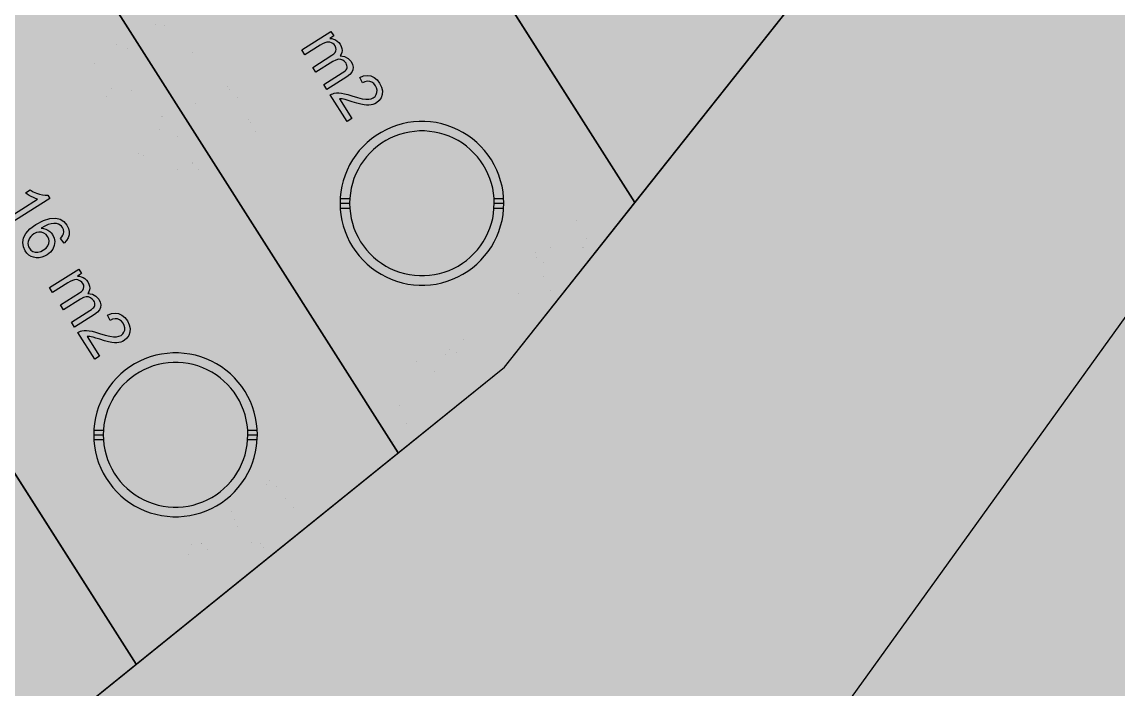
# Model space of a CAD drawing. Extents: x -5280327 to 29700, y -3925683 to 5564800.
# Drawn here: x 20124 to 21023, y 4503 to 5050 of the extents above; entities that cross this region are included whole.
import ezdxf

# ---------------------------------------------------------------- set-up
doc = ezdxf.new("R2010")
doc.units = 0
doc.linetypes.add('6', pattern=[2640.874023, 1320.437012, -1320.437012])
doc.layers.get('0').update_dxf_attribs({"linetype": 'CONTINUOUS'})
for name, color, linetype in [('31_PREDIOS_TOTAL', 7, 'CONTINUOUS'), ('CIRCULO', 7, 'CONTINUOUS'), ('LOTES', 7, 'CONTINUOUS')]:
    doc.layers.add(name, color=color, linetype=linetype)

msp = doc.modelspace()

# ---------------------------------------------------------------- linework, layer by layer
at = {"color": 7, "linetype": '6', "const_width": 10343.08}
msp.add_lwpolyline([(0, 29405.62), (24528.32, 0)], dxfattribs=at)
msp.add_lwpolyline([(0, 29405.62), (24528.32, 0)], dxfattribs=at)
at = {"color": 7}
msp.add_lwpolyline([(20987.49, 5356.19), (20728.18, 5763.43), (20284.57, 5439.24), (20626.74, 4901.89), (20987.49, 5356.19)], dxfattribs=at)
for points in [[(18722.23, 2788.53, 33030.86), (19098.3, 2197.94, 33030.86), (19556.14, 2521.45, 33030.86), (20189.64, 2982.03, 33030.86), (20652.15, 3355.2, 33030.86), (20930.45, 3577.46, 33030.86), (21189.96, 3805.95, 33030.86), (20805.44, 4355.76, 33030.86), (20779.55, 4415.95, 33030.86), (20799.33, 4489.43, 33030.86), (21142.34, 4964.97, 33030.86), (21651.22, 5592.52, 33030.86), (22126.06, 6189.91, 33030.86), (22856.18, 7079.67, 33030.86), (22774.56, 7470.11, 33030.86), (22780.59, 7770.15, 33030.86), (22783.68, 8211.55, 33030.86), (22849.99, 8761.66, 33030.86), (22890.09, 9444.59, 33030.86), (22922.17, 9932, 33030.86), (22937.37, 10412.64, 33030.86), (22852.51, 10630.94, 33030.86)], [(17635.32, 4495.49, 66061.73), (18499.52, 3138.29, 66061.73), (20519.62, 4766.99, 66061.73), (21709, 6264.81, 66061.73), (21170.51, 7110.5, 66061.73), (17635.32, 4495.49, 66061.73)], [(20519.62, 4766.99, 66061.73), (21709, 6264.81, 66061.73)]]:
    msp.add_polyline3d(points, dxfattribs=at)
at = {"layer": '31_PREDIOS_TOTAL', "color": 7, "const_width": 0.00153}
for points in [[(20226.52, 5037.56), (20223.94, 5041.61), (20249.79, 5058.07), (20249.79, 5058.07), (20248.17, 5058.56), (20246.42, 5059.24), (20244.55, 5060.13), (20244.55, 5060.13), (20242.72, 5061.12), (20241.11, 5062.1), (20239.73, 5063.07), (20243.65, 5065.57), (20243.65, 5065.57), (20246.18, 5064.12), (20248.73, 5062.96), (20251.32, 5062.08), (20251.32, 5062.08), (20253.8, 5061.51), (20256.03, 5061.24), (20258.03, 5061.29), (20259.69, 5058.68), (20226.52, 5037.56)], [(20262.02, 5045.18), (20265.92, 5047.66), (20279.54, 5026.27), (20276.38, 5024.27), (20276.38, 5024.27), (20272.56, 5024.78), (20268.26, 5024.97), (20263.48, 5024.84), (20263.48, 5024.84), (20258.51, 5024.36), (20253.68, 5023.53), (20248.98, 5022.34), (20248.98, 5022.34), (20245.67, 5021.23), (20242.31, 5019.82), (20238.91, 5018.11), (20236.25, 5022.28), (20236.25, 5022.28), (20239.16, 5023.85), (20242.62, 5025.33), (20246.65, 5026.74), (20246.65, 5026.74), (20251, 5027.94), (20255.44, 5028.8), (20259.97, 5029.32), (20259.97, 5029.32), (20264.4, 5029.52), (20268.51, 5029.41), (20272.32, 5029), (20262.02, 5045.18)], [(20177.76, 5006.51), (20175.18, 5010.56), (20201.03, 5027.02), (20201.03, 5027.02), (20199.41, 5027.51), (20197.66, 5028.19), (20195.79, 5029.08), (20195.79, 5029.08), (20193.96, 5030.07), (20192.35, 5031.05), (20190.97, 5032.02), (20194.89, 5034.52), (20194.89, 5034.52), (20197.42, 5033.07), (20199.97, 5031.91), (20202.56, 5031.04), (20202.56, 5031.04), (20205.03, 5030.46), (20207.27, 5030.2), (20209.27, 5030.24), (20210.93, 5027.63), (20177.76, 5006.51)], [(20213.26, 5014.13), (20217.16, 5016.61), (20230.78, 4995.23), (20227.62, 4993.22), (20227.62, 4993.22), (20223.8, 4993.73), (20219.5, 4993.92), (20214.71, 4993.79), (20214.71, 4993.79), (20209.75, 4993.31), (20204.92, 4992.48), (20200.22, 4991.29), (20200.22, 4991.29), (20196.91, 4990.18), (20193.55, 4988.78), (20190.15, 4987.06), (20187.49, 4991.23), (20187.49, 4991.23), (20190.4, 4992.8), (20193.86, 4994.29), (20197.89, 4995.69), (20197.89, 4995.69), (20202.24, 4996.89), (20206.68, 4997.75), (20211.21, 4998.27), (20211.21, 4998.27), (20215.64, 4998.47), (20219.75, 4998.36), (20223.56, 4997.95), (20213.26, 5014.13)], [(20250.93, 4999.22), (20255.55, 5002.16), (20258.49, 4997.55), (20253.87, 4994.6), (20250.93, 4999.22)], [(20266.3, 4994.19), (20269.37, 4990.16), (20269.37, 4990.16), (20267.76, 4988.49), (20266.67, 4986.77), (20266.1, 4984.98), (20266.1, 4984.98), (20266.01, 4983.2), (20266.37, 4981.48), (20267.18, 4979.83), (20267.18, 4979.83), (20268.6, 4978.13), (20270.39, 4976.95), (20272.54, 4976.28), (20272.54, 4976.28), (20274.89, 4976.19), (20277.28, 4976.76), (20279.69, 4977.98), (20279.69, 4977.98), (20281.71, 4979.57), (20283.12, 4981.38), (20283.93, 4983.42), (20283.93, 4983.42), (20284.13, 4985.56), (20283.71, 4987.69), (20282.68, 4989.8), (20282.68, 4989.8), (20281.78, 4991), (20280.73, 4991.99), (20279.54, 4992.77), (20279.54, 4992.77), (20278.27, 4993.33), (20276.97, 4993.66), (20275.65, 4993.78), (20273.72, 4997.9), (20292.73, 5005.5), (20303.19, 4989.08), (20299.31, 4986.61), (20290.92, 4999.79), (20280.91, 4995.92), (20280.91, 4995.92), (20283.34, 4994.64), (20285.36, 4993), (20286.96, 4991), (20286.96, 4991), (20288.36, 4988.05), (20288.91, 4984.98), (20288.61, 4981.79), (20288.61, 4981.79), (20287.47, 4978.74), (20285.53, 4976.11), (20282.79, 4973.9), (20282.79, 4973.9), (20279.76, 4972.38), (20276.62, 4971.6), (20273.38, 4971.58), (20273.38, 4971.58), (20269.64, 4972.54), (20266.46, 4974.58), (20263.84, 4977.7), (20263.84, 4977.7), (20262.33, 4980.7), (20261.61, 4983.69), (20261.68, 4986.67), (20261.68, 4986.67), (20262.51, 4989.49), (20264.05, 4991.99), (20266.3, 4994.19)], [(20302.87, 4981.02), (20306.77, 4983.5), (20320.39, 4962.12), (20317.23, 4960.11), (20317.23, 4960.11), (20313.41, 4960.62), (20309.11, 4960.81), (20304.33, 4960.68), (20304.33, 4960.68), (20299.37, 4960.2), (20294.53, 4959.37), (20289.83, 4958.18), (20289.83, 4958.18), (20286.52, 4957.08), (20283.17, 4955.67), (20279.76, 4953.95), (20277.1, 4958.12), (20277.1, 4958.12), (20280.01, 4959.69), (20283.48, 4961.18), (20287.5, 4962.58), (20287.5, 4962.58), (20291.85, 4963.78), (20296.29, 4964.64), (20300.82, 4965.16), (20300.82, 4965.16), (20305.25, 4965.36), (20309.37, 4965.25), (20313.18, 4964.84), (20302.87, 4981.02)], [(20217.54, 4963.14), (20220.61, 4959.11), (20220.61, 4959.11), (20219, 4957.44), (20217.91, 4955.72), (20217.34, 4953.93), (20217.34, 4953.93), (20217.25, 4952.15), (20217.61, 4950.43), (20218.42, 4948.78), (20218.42, 4948.78), (20219.84, 4947.08), (20221.63, 4945.9), (20223.78, 4945.23), (20223.78, 4945.23), (20226.13, 4945.14), (20228.52, 4945.71), (20230.93, 4946.93), (20230.93, 4946.93), (20232.95, 4948.52), (20234.36, 4950.33), (20235.17, 4952.37), (20235.17, 4952.37), (20235.37, 4954.51), (20234.95, 4956.64), (20233.92, 4958.75), (20233.92, 4958.75), (20233.02, 4959.95), (20231.97, 4960.94), (20230.78, 4961.72), (20230.78, 4961.72), (20229.51, 4962.28), (20228.21, 4962.62), (20226.89, 4962.73), (20224.96, 4966.85), (20243.97, 4974.46), (20254.43, 4958.03), (20250.55, 4955.56), (20242.16, 4968.74), (20232.15, 4964.87), (20232.15, 4964.87), (20234.58, 4963.59), (20236.6, 4961.95), (20238.19, 4959.95), (20238.19, 4959.95), (20239.6, 4957), (20240.15, 4953.93), (20239.85, 4950.74), (20239.85, 4950.74), (20238.71, 4947.69), (20236.77, 4945.06), (20234.03, 4942.86), (20234.03, 4942.86), (20230.99, 4941.33), (20227.86, 4940.55), (20224.62, 4940.53), (20224.62, 4940.53), (20220.88, 4941.49), (20217.7, 4943.53), (20215.08, 4946.66), (20215.08, 4946.66), (20213.57, 4949.65), (20212.85, 4952.64), (20212.92, 4955.62), (20212.92, 4955.62), (20213.75, 4958.44), (20215.29, 4960.94), (20217.54, 4963.14)], [(20202.17, 4968.17), (20206.79, 4971.12), (20209.73, 4966.5), (20205.11, 4963.55), (20202.17, 4968.17)], [(20254.11, 4949.97), (20258.01, 4952.45), (20271.63, 4931.07), (20268.47, 4929.06), (20268.47, 4929.06), (20264.65, 4929.57), (20260.35, 4929.76), (20255.57, 4929.63), (20255.57, 4929.63), (20250.61, 4929.15), (20245.77, 4928.32), (20241.07, 4927.13), (20241.07, 4927.13), (20237.76, 4926.03), (20234.41, 4924.62), (20231, 4922.9), (20228.34, 4927.07), (20228.34, 4927.07), (20231.25, 4928.64), (20234.72, 4930.13), (20238.74, 4931.54), (20238.74, 4931.54), (20243.09, 4932.73), (20247.53, 4933.59), (20252.06, 4934.11), (20252.06, 4934.11), (20256.49, 4934.31), (20260.61, 4934.2), (20264.41, 4933.79), (20254.11, 4949.97)], [(20565.83, 4871.42), (20565.83, 4871.42), (20562.54, 4874.24), (20559.91, 4876.93), (20557.96, 4879.5), (20557.96, 4879.5), (20556.61, 4881.99), (20555.78, 4884.45), (20555.49, 4886.89), (20555.49, 4886.89), (20555.76, 4889.28), (20556.63, 4891.61), (20558.1, 4893.87), (20558.1, 4893.87), (20559.46, 4895.36), (20560.94, 4896.54), (20562.53, 4897.41), (20562.53, 4897.41), (20564.22, 4897.98), (20565.99, 4898.24), (20567.84, 4898.21), (20567.84, 4898.21), (20569.77, 4897.9), (20571.8, 4897.33), (20573.91, 4896.49), (20573.91, 4896.49), (20576.22, 4895.29), (20578.82, 4893.6), (20581.71, 4891.43), (20581.71, 4891.43), (20584.98, 4888.63), (20587.59, 4885.95), (20589.54, 4883.4), (20589.54, 4883.4), (20590.9, 4880.91), (20591.73, 4878.45), (20592.04, 4876.01), (20592.04, 4876.01), (20591.77, 4873.61), (20590.9, 4871.27), (20589.42, 4869), (20589.42, 4869), (20586.88, 4866.53), (20583.98, 4865.05), (20580.71, 4864.56), (20580.71, 4864.56), (20576.28, 4865.32), (20571.32, 4867.61), (20565.83, 4871.42)], [(20568.9, 4875.3), (20573.53, 4871.94), (20577.35, 4869.87), (20580.36, 4869.08), (20580.36, 4869.08), (20582.76, 4869.25), (20584.74, 4870.04), (20586.32, 4871.46), (20586.32, 4871.46), (20587.34, 4873.32), (20587.66, 4875.44), (20587.28, 4877.81), (20587.28, 4877.81), (20585.82, 4880.57), (20582.94, 4883.81), (20578.64, 4887.56), (20578.64, 4887.56), (20574, 4890.92), (20570.17, 4892.99), (20567.17, 4893.78), (20567.17, 4893.78), (20564.77, 4893.6), (20562.78, 4892.79), (20561.18, 4891.35), (20561.18, 4891.35), (20560.15, 4889.54), (20559.78, 4887.58), (20560.09, 4885.46), (20560.09, 4885.46), (20561.63, 4882.48), (20564.57, 4879.09), (20568.9, 4875.3)], [(20571.62, 4847.66), (20564.27, 4853.49), (20553.71, 4840.18), (20550.26, 4842.92), (20541.49, 4872.7), (20543.94, 4875.78), (20563.81, 4859.99), (20567.1, 4864.14), (20570.55, 4861.39), (20567.26, 4857.25), (20574.61, 4851.42), (20571.62, 4847.66)], [(20546.99, 4867.21), (20553.2, 4846.62), (20560.82, 4856.23)], [(20543.24, 4811.92), (20535.9, 4817.75), (20525.33, 4804.45), (20521.88, 4807.19), (20513.12, 4836.97), (20515.56, 4840.04), (20535.44, 4824.26), (20538.73, 4828.4), (20542.18, 4825.66), (20538.89, 4821.52), (20546.23, 4815.69), (20543.24, 4811.92)], [(20518.62, 4831.47), (20524.82, 4810.89), (20532.45, 4820.49)], [(20554.26, 4825.79), (20549.97, 4829.2), (20553.37, 4833.49), (20557.66, 4830.08), (20554.26, 4825.79)], [(20489.23, 4792.6), (20485.74, 4789.31), (20485.74, 4789.31), (20484.28, 4790.34), (20482.95, 4791.03), (20481.74, 4791.37), (20481.74, 4791.37), (20479.93, 4791.38), (20478.26, 4790.91), (20476.71, 4789.96), (20476.71, 4789.96), (20475.65, 4788.92), (20474.87, 4787.75), (20474.37, 4786.43), (20474.37, 4786.43), (20474.07, 4784.55), (20474.16, 4782.55), (20474.62, 4780.42), (20474.62, 4780.42), (20475.57, 4778.07), (20477.11, 4775.44), (20479.24, 4772.51), (20479.24, 4772.51), (20479.2, 4774.55), (20479.48, 4776.45), (20480.08, 4778.23), (20480.08, 4778.23), (20480.96, 4779.86), (20482.06, 4781.29), (20483.38, 4782.54), (20483.38, 4782.54), (20486, 4784.14), (20488.86, 4784.94), (20491.97, 4784.92), (20491.97, 4784.92), (20495.06, 4784.08), (20497.85, 4782.41), (20500.35, 4779.92), (20500.35, 4779.92), (20501.72, 4777.94), (20502.74, 4775.83), (20503.41, 4773.58), (20503.41, 4773.58), (20503.7, 4771.32), (20503.59, 4769.15), (20503.05, 4767.07), (20503.05, 4767.07), (20502.13, 4765.13), (20500.85, 4763.37), (20499.2, 4761.8), (20499.2, 4761.8), (20495.97, 4759.82), (20492.5, 4758.92), (20488.79, 4759.09), (20488.79, 4759.09), (20484.9, 4760.56), (20480.87, 4763.54), (20476.69, 4768.05), (20476.69, 4768.05), (20472.74, 4773.7), (20470.37, 4778.86), (20469.6, 4783.54), (20469.6, 4783.54), (20470.15, 4787.19), (20471.77, 4790.42), (20474.45, 4793.22), (20474.45, 4793.22), (20476.89, 4794.81), (20479.4, 4795.73), (20481.98, 4795.96), (20481.98, 4795.96), (20484.53, 4795.51), (20486.94, 4794.39), (20489.23, 4792.6)], [(20457.1, 4756), (20457.1, 4756), (20455.16, 4755.5), (20453.36, 4755.39), (20451.69, 4755.65), (20451.69, 4755.65), (20450.16, 4756.27), (20448.77, 4757.23), (20447.52, 4758.53), (20447.52, 4758.53), (20446.09, 4760.84), (20445.38, 4763.35), (20445.4, 4766.05), (20445.4, 4766.05), (20446.15, 4768.74), (20447.66, 4771.2), (20449.93, 4773.45), (20449.93, 4773.45), (20452.63, 4775.2), (20455.39, 4776.15), (20458.23, 4776.31), (20458.23, 4776.31), (20460.92, 4775.74), (20463.25, 4774.52), (20465.22, 4772.63), (20465.22, 4772.63), (20466.18, 4771.18), (20466.8, 4769.65), (20467.08, 4768.04), (20467.08, 4768.04), (20466.99, 4766.37), (20466.51, 4764.65), (20465.65, 4762.89), (20465.65, 4762.89), (20467.97, 4763.55), (20470.19, 4763.71), (20472.31, 4763.38), (20472.31, 4763.38), (20474.29, 4762.59), (20476.09, 4761.37), (20477.7, 4759.7), (20477.7, 4759.7), (20479.38, 4756.98), (20480.22, 4754.05), (20480.23, 4750.9), (20480.23, 4750.9), (20479.38, 4747.77), (20477.67, 4744.93), (20475.1, 4742.37), (20475.1, 4742.37), (20472.04, 4740.39), (20468.9, 4739.33), (20465.66, 4739.17), (20465.66, 4739.17), (20462.57, 4739.86), (20459.86, 4741.34), (20457.52, 4743.61), (20457.52, 4743.61), (20456.18, 4745.62), (20455.34, 4747.68), (20455.01, 4749.8), (20455.01, 4749.8), (20455.2, 4751.92), (20455.89, 4753.99), (20457.1, 4756)], [(20484.54, 4767.14), (20485.65, 4765.94), (20486.92, 4764.92), (20488.34, 4764.1), (20488.34, 4764.1), (20489.84, 4763.51), (20491.33, 4763.23), (20492.81, 4763.26), (20492.81, 4763.26), (20494.23, 4763.55), (20495.51, 4764.07), (20496.66, 4764.83), (20496.66, 4764.83), (20497.99, 4766.26), (20498.84, 4767.99), (20499.19, 4770.03), (20499.19, 4770.03), (20498.99, 4772.22), (20498.16, 4774.41), (20496.71, 4776.6), (20496.71, 4776.6), (20494.94, 4778.41), (20493.04, 4779.62), (20491, 4780.23), (20491, 4780.23), (20488.97, 4780.25), (20487.07, 4779.72), (20485.29, 4778.62), (20485.29, 4778.62), (20483.85, 4777.13), (20482.91, 4775.36), (20482.46, 4773.33), (20482.46, 4773.33), (20482.55, 4771.2), (20483.25, 4769.14), (20484.54, 4767.14)], [(20451.24, 4761.74), (20452.49, 4760.51), (20453.9, 4759.71), (20455.49, 4759.33), (20455.49, 4759.33), (20457.12, 4759.39), (20458.7, 4759.9), (20460.21, 4760.87), (20460.21, 4760.87), (20461.44, 4762.12), (20462.26, 4763.52), (20462.66, 4765.09), (20462.66, 4765.09), (20462.64, 4766.69), (20462.2, 4768.17), (20461.35, 4769.55), (20461.35, 4769.55), (20460.14, 4770.72), (20458.74, 4771.49), (20457.13, 4771.86), (20457.13, 4771.86), (20455.48, 4771.81), (20453.92, 4771.33), (20452.46, 4770.41), (20452.46, 4770.41), (20451.23, 4769.17), (20450.42, 4767.75), (20450.01, 4766.17), (20450.01, 4766.17), (20450.01, 4764.56), (20450.42, 4763.08), (20451.24, 4761.74)], [(20461.39, 4746.69), (20462.32, 4745.7), (20463.41, 4744.87), (20464.65, 4744.2), (20464.65, 4744.2), (20465.98, 4743.75), (20467.35, 4743.58), (20468.77, 4743.7), (20468.77, 4743.7), (20470.16, 4744.07), (20471.46, 4744.66), (20472.66, 4745.48), (20472.66, 4745.48), (20474.19, 4747.03), (20475.2, 4748.79), (20475.7, 4750.78), (20475.7, 4750.78), (20475.65, 4752.81), (20475.06, 4754.75), (20473.9, 4756.57), (20473.9, 4756.57), (20472.34, 4758.11), (20470.53, 4759.12), (20468.5, 4759.59), (20468.5, 4759.59), (20466.41, 4759.53), (20464.43, 4758.91), (20462.57, 4757.73), (20462.57, 4757.73), (20461.07, 4756.2), (20460.08, 4754.44), (20459.6, 4752.45), (20459.6, 4752.45), (20459.66, 4750.41), (20460.25, 4748.49), (20461.39, 4746.69)], [(20445.93, 4725.64), (20448.83, 4722.04), (20428.67, 4705.79), (20428.67, 4705.79), (20427.99, 4706.71), (20427.43, 4707.69), (20427.01, 4708.75), (20427.01, 4708.75), (20426.53, 4710.61), (20426.26, 4712.62), (20426.21, 4714.79), (20426.21, 4714.79), (20426.38, 4717.24), (20426.77, 4720.09), (20427.38, 4723.35), (20427.38, 4723.35), (20428.3, 4728.27), (20428.8, 4732.23), (20428.9, 4735.23), (20428.9, 4735.23), (20428.61, 4737.57), (20427.98, 4739.54), (20427.01, 4741.14), (20427.01, 4741.14), (20425.7, 4742.4), (20424.16, 4743.23), (20422.39, 4743.61), (20422.39, 4743.61), (20420.54, 4743.52), (20418.75, 4742.91), (20417.01, 4741.79), (20417.01, 4741.79), (20415.48, 4740.26), (20414.47, 4738.55), (20413.99, 4736.68), (20413.99, 4736.68), (20414.07, 4734.74), (20414.73, 4732.8), (20415.97, 4730.87), (20411.81, 4728.16), (20411.81, 4728.16), (20410.18, 4731.21), (20409.41, 4734.2), (20409.49, 4737.12), (20409.49, 4737.12), (20410.4, 4739.92), (20412.1, 4742.53), (20414.6, 4744.96), (20414.6, 4744.96), (20417.54, 4746.89), (20420.51, 4747.94), (20423.51, 4748.13), (20423.51, 4748.13), (20426.34, 4747.52), (20428.81, 4746.2), (20430.93, 4744.16), (20430.93, 4744.16), (20431.82, 4742.88), (20432.54, 4741.48), (20433.08, 4739.96), (20433.08, 4739.96), (20433.44, 4738.27), (20433.61, 4736.36), (20433.59, 4734.23), (20433.59, 4734.23), (20433.36, 4731.63), (20432.88, 4728.29), (20432.15, 4724.21), (20432.15, 4724.21), (20431.53, 4720.93), (20431.12, 4718.49), (20430.92, 4716.89), (20430.92, 4716.89), (20430.86, 4715.73), (20430.88, 4714.63), (20430.97, 4713.58), (20445.93, 4725.64)], [(20454.94, 4726.97), (20451.5, 4731.24), (20455.77, 4734.67), (20459.2, 4730.41), (20454.94, 4726.97)], [(20348.6, 4641.23), (20342.71, 4648.53), (20329.48, 4637.87), (20326.72, 4641.3), (20324.7, 4672.28), (20327.76, 4674.74), (20343.69, 4654.98), (20347.81, 4658.3), (20350.57, 4654.87), (20346.46, 4651.55), (20352.34, 4644.25), (20348.6, 4641.23)], [(20328.86, 4665.71), (20330.4, 4644.27), (20339.95, 4651.97)], [(20300.79, 4627.5), (20300.79, 4627.5), (20298.19, 4630.97), (20296.22, 4634.17), (20294.88, 4637.1), (20294.88, 4637.1), (20294.11, 4639.82), (20293.84, 4642.41), (20294.09, 4644.85), (20294.09, 4644.85), (20294.87, 4647.12), (20296.23, 4649.2), (20298.17, 4651.09), (20298.17, 4651.09), (20299.82, 4652.24), (20301.53, 4653.07), (20303.27, 4653.57), (20303.27, 4653.57), (20305.04, 4653.75), (20306.83, 4653.63), (20308.62, 4653.19), (20308.62, 4653.19), (20310.44, 4652.46), (20312.29, 4651.46), (20314.17, 4650.18), (20314.17, 4650.18), (20316.16, 4648.5), (20318.32, 4646.28), (20320.67, 4643.53), (20320.67, 4643.53), (20323.24, 4640.08), (20325.2, 4636.9), (20326.55, 4633.98), (20326.55, 4633.98), (20327.33, 4631.25), (20327.6, 4628.67), (20327.36, 4626.22), (20327.36, 4626.22), (20326.58, 4623.94), (20325.21, 4621.85), (20323.27, 4619.95), (20323.27, 4619.95), (20320.26, 4618.11), (20317.1, 4617.3), (20313.79, 4617.53), (20313.79, 4617.53), (20309.65, 4619.25), (20305.31, 4622.57), (20300.79, 4627.5)], [(20304.63, 4630.6), (20308.41, 4626.31), (20311.69, 4623.45), (20314.45, 4622.02), (20314.45, 4622.02), (20316.82, 4621.66), (20318.94, 4622), (20320.79, 4623.03), (20320.79, 4623.03), (20322.19, 4624.62), (20322.97, 4626.62), (20323.11, 4629.02), (20323.11, 4629.02), (20322.3, 4632.03), (20320.2, 4635.83), (20316.82, 4640.42), (20316.82, 4640.42), (20313.03, 4644.73), (20309.76, 4647.59), (20307, 4649.01), (20307, 4649.01), (20304.62, 4649.36), (20302.5, 4649.01), (20300.62, 4647.96), (20300.62, 4647.96), (20299.22, 4646.42), (20298.43, 4644.59), (20298.27, 4642.45), (20298.27, 4642.45), (20299.11, 4639.2), (20301.24, 4635.25), (20304.63, 4630.6)], [(20256.27, 4610.52), (20253.37, 4614.12), (20273.11, 4630.03), (20275.46, 4627.12), (20275.46, 4627.12), (20275.37, 4623.26), (20275.66, 4618.97), (20276.33, 4614.23), (20276.33, 4614.23), (20277.35, 4609.35), (20278.72, 4604.64), (20280.42, 4600.1), (20280.42, 4600.1), (20281.89, 4596.94), (20283.66, 4593.76), (20285.75, 4590.56), (20281.9, 4587.46), (20281.9, 4587.46), (20280.02, 4590.17), (20278.15, 4593.45), (20276.3, 4597.29), (20276.3, 4597.29), (20274.63, 4601.48), (20273.28, 4605.8), (20272.26, 4610.25), (20272.26, 4610.25), (20271.57, 4614.62), (20271.22, 4618.73), (20271.21, 4622.56), (20256.27, 4610.52)], [(20303.18, 4604.61), (20299.74, 4608.88), (20304, 4612.31), (20307.44, 4608.05), (20303.18, 4604.61)]]:
    msp.add_lwpolyline(points, dxfattribs=at)
at = {"layer": '31_PREDIOS_TOTAL', "color": 7}
for points in [[(20353.44, 5026.92, 33030.86), (20377.39, 5042.12, 33030.86), (20379.7, 5038.49, 33030.86), (20376.34, 5036.36, 33030.86), (20376.34, 5036.36, 33030.86), (20377.97, 5036.22, 33030.86), (20379.54, 5035.82, 33030.86), (20381.07, 5035.15, 33030.86), (20381.07, 5035.15, 33030.86), (20382.5, 5034.23, 33030.86), (20383.76, 5033.03, 33030.86), (20384.85, 5031.57, 33030.86), (20384.85, 5031.57, 33030.86), (20385.79, 5029.82, 33030.86), (20386.34, 5028.14, 33030.86), (20386.52, 5026.5, 33030.86), (20386.52, 5026.5, 33030.86), (20386.33, 5024.95, 33030.86), (20385.81, 5023.5, 33030.86), (20384.95, 5022.14, 33030.86), (20384.95, 5022.14, 33030.86), (20388.61, 5021.53, 33030.86), (20391.57, 5019.96, 33030.86), (20393.84, 5017.41, 33030.86), (20393.84, 5017.41, 33030.86), (20395.02, 5015.07, 33030.86), (20395.52, 5012.83, 33030.86), (20395.35, 5010.67, 33030.86), (20395.35, 5010.67, 33030.86), (20394.47, 5008.62, 33030.86), (20392.85, 5006.7, 33030.86), (20390.49, 5004.9, 33030.86), (20374.04, 4994.46, 33030.86), (20371.48, 4998.5, 33030.86), (20386.57, 5008.07, 33030.86), (20386.57, 5008.07, 33030.86), (20388.01, 5009.05, 33030.86), (20389.1, 5009.93, 33030.86), (20389.83, 5010.7, 33030.86), (20389.83, 5010.7, 33030.86), (20390.28, 5011.45, 33030.86), (20390.55, 5012.3, 33030.86), (20390.64, 5013.22, 33030.86), (20390.64, 5013.22, 33030.86), (20390.54, 5014.19, 33030.86), (20390.24, 5015.14, 33030.86), (20389.75, 5016.07, 33030.86), (20389.75, 5016.07, 33030.86), (20388.56, 5017.54, 33030.86), (20387.11, 5018.59, 33030.86), (20385.41, 5019.2, 33030.86), (20385.41, 5019.2, 33030.86), (20383.47, 5019.28, 33030.86), (20381.33, 5018.69, 33030.86), (20378.97, 5017.46, 33030.86), (20365.05, 5008.62, 33030.86), (20362.47, 5012.68, 33030.86), (20378.04, 5022.56, 33030.86), (20378.04, 5022.56, 33030.86), (20379.62, 5023.72, 33030.86), (20380.77, 5024.91, 33030.86), (20381.47, 5026.13, 33030.86), (20381.47, 5026.13, 33030.86), (20381.71, 5027.41, 33030.86), (20381.47, 5028.78, 33030.86), (20380.76, 5030.24, 33030.86), (20380.76, 5030.24, 33030.86), (20379.95, 5031.29, 33030.86), (20378.98, 5032.15, 33030.86), (20377.85, 5032.84, 33030.86), (20377.85, 5032.84, 33030.86), (20376.59, 5033.28, 33030.86), (20375.27, 5033.42, 33030.86), (20373.87, 5033.27, 33030.86), (20373.87, 5033.27, 33030.86), (20372.31, 5032.79, 33030.86), (20370.5, 5031.95, 33030.86), (20368.45, 5030.74, 33030.86), (20356.02, 5022.86, 33030.86), (20353.44, 5026.92, 33030.86)], [(20394.6, 4970.7, 33030.86), (20390.69, 4968.23, 33030.86), (20376.82, 4990.08, 33030.86), (20376.82, 4990.08, 33030.86), (20377.81, 4990.66, 33030.86), (20378.85, 4991.1, 33030.86), (20379.94, 4991.4, 33030.86), (20379.94, 4991.4, 33030.86), (20381.85, 4991.67, 33030.86), (20383.88, 4991.71, 33030.86), (20386.04, 4991.52, 33030.86), (20386.04, 4991.52, 33030.86), (20388.45, 4991.07, 33030.86), (20391.24, 4990.36, 33030.86), (20394.41, 4989.38, 33030.86), (20394.41, 4989.38, 33030.86), (20399.19, 4987.92, 33030.86), (20403.07, 4986.97, 33030.86), (20406.04, 4986.54, 33030.86), (20406.04, 4986.54, 33030.86), (20408.4, 4986.56, 33030.86), (20410.43, 4986.97, 33030.86), (20412.13, 4987.75, 33030.86), (20412.13, 4987.75, 33030.86), (20413.53, 4988.91, 33030.86), (20414.52, 4990.35, 33030.86), (20415.1, 4992.06, 33030.86), (20415.1, 4992.06, 33030.86), (20415.22, 4993.91, 33030.86), (20414.82, 4995.76, 33030.86), (20413.91, 4997.61, 33030.86), (20413.91, 4997.61, 33030.86), (20412.55, 4999.31, 33030.86), (20410.97, 5000.5, 33030.86), (20409.17, 5001.19, 33030.86), (20409.17, 5001.19, 33030.86), (20407.22, 5001.33, 33030.86), (20405.22, 5000.89, 33030.86), (20403.17, 4999.88, 33030.86), (20400.95, 5004.32, 33030.86), (20400.95, 5004.32, 33030.86), (20404.16, 5005.59, 33030.86), (20407.21, 5006.02, 33030.86), (20410.11, 5005.61, 33030.86), (20410.11, 5005.61, 33030.86), (20412.79, 5004.4, 33030.86), (20415.19, 5002.41, 33030.86), (20417.32, 4999.65, 33030.86), (20417.32, 4999.65, 33030.86), (20418.9, 4996.52, 33030.86), (20419.62, 4993.45, 33030.86), (20419.47, 4990.45, 33030.86), (20419.47, 4990.45, 33030.86), (20418.55, 4987.7, 33030.86), (20416.95, 4985.39, 33030.86), (20414.69, 4983.52, 33030.86), (20414.69, 4983.52, 33030.86), (20413.31, 4982.77, 33030.86), (20411.84, 4982.22, 33030.86), (20410.27, 4981.85, 33030.86), (20410.27, 4981.85, 33030.86), (20408.55, 4981.69, 33030.86), (20406.63, 4981.73, 33030.86), (20404.52, 4981.99, 33030.86), (20404.52, 4981.99, 33030.86), (20401.96, 4982.51, 33030.86), (20398.7, 4983.37, 33030.86), (20394.73, 4984.55, 33030.86), (20394.73, 4984.55, 33030.86), (20391.54, 4985.54, 33030.86), (20389.16, 4986.22, 33030.86), (20387.59, 4986.6, 33030.86), (20387.59, 4986.6, 33030.86), (20386.45, 4986.79, 33030.86), (20385.35, 4986.9, 33030.86), (20384.3, 4986.92, 33030.86), (20394.6, 4970.7, 33030.86)], [(20113.51, 4884.25, 33030.86), (20110.93, 4888.31, 33030.86), (20136.8, 4904.73, 33030.86), (20136.8, 4904.73, 33030.86), (20135.18, 4905.22, 33030.86), (20133.44, 4905.91, 33030.86), (20131.56, 4906.8, 33030.86), (20131.56, 4906.8, 33030.86), (20129.74, 4907.79, 33030.86), (20128.13, 4908.77, 33030.86), (20126.75, 4909.74, 33030.86), (20130.68, 4912.23, 33030.86), (20130.68, 4912.23, 33030.86), (20133.2, 4910.78, 33030.86), (20135.75, 4909.62, 33030.86), (20138.34, 4908.74, 33030.86), (20138.34, 4908.74, 33030.86), (20140.81, 4908.16, 33030.86), (20143.05, 4907.89, 33030.86), (20145.05, 4907.94, 33030.86), (20146.71, 4905.32, 33030.86), (20113.51, 4884.25, 33030.86)], [(20158.45, 4868.63, 33030.86), (20155.57, 4872.47, 33030.86), (20155.57, 4872.47, 33030.86), (20156.76, 4873.8, 33030.86), (20157.59, 4875.05, 33030.86), (20158.07, 4876.21, 33030.86), (20158.07, 4876.21, 33030.86), (20158.28, 4878, 33030.86), (20158, 4879.72, 33030.86), (20157.23, 4881.37, 33030.86), (20157.23, 4881.37, 33030.86), (20156.32, 4882.53, 33030.86), (20155.24, 4883.44, 33030.86), (20153.98, 4884.09, 33030.86), (20153.98, 4884.09, 33030.86), (20152.16, 4884.59, 33030.86), (20150.15, 4884.74, 33030.86), (20147.98, 4884.52, 33030.86), (20147.98, 4884.52, 33030.86), (20145.55, 4883.84, 33030.86), (20142.76, 4882.61, 33030.86), (20139.61, 4880.82, 33030.86), (20139.61, 4880.82, 33030.86), (20141.63, 4880.63, 33030.86), (20143.5, 4880.14, 33030.86), (20145.2, 4879.33, 33030.86), (20145.2, 4879.33, 33030.86), (20146.71, 4878.28, 33030.86), (20148.01, 4877.03, 33030.86), (20149.1, 4875.58, 33030.86), (20149.1, 4875.58, 33030.86), (20150.4, 4872.79, 33030.86), (20150.87, 4869.86, 33030.86), (20150.5, 4866.77, 33030.86), (20150.5, 4866.77, 33030.86), (20149.32, 4863.79, 33030.86), (20147.35, 4861.21, 33030.86), (20144.59, 4859.01, 33030.86), (20144.59, 4859.01, 33030.86), (20142.47, 4857.87, 33030.86), (20140.25, 4857.1, 33030.86), (20137.95, 4856.68, 33030.86), (20137.95, 4856.68, 33030.86), (20135.67, 4856.64, 33030.86), (20133.52, 4857.01, 33030.86), (20131.52, 4857.77, 33030.86), (20131.52, 4857.77, 33030.86), (20129.69, 4858.9, 33030.86), (20128.09, 4860.38, 33030.86), (20126.72, 4862.19, 33030.86), (20126.72, 4862.19, 33030.86), (20125.11, 4865.63, 33030.86), (20124.61, 4869.18, 33030.86), (20125.19, 4872.84, 33030.86), (20125.19, 4872.84, 33030.86), (20127.09, 4876.54, 33030.86), (20130.51, 4880.21, 33030.86), (20135.47, 4883.85, 33030.86), (20135.47, 4883.85, 33030.86), (20141.52, 4887.15, 33030.86), (20146.92, 4888.91, 33030.86), (20151.65, 4889.16, 33030.86), (20151.65, 4889.16, 33030.86), (20155.22, 4888.2, 33030.86), (20158.24, 4886.22, 33030.86), (20160.72, 4883.24, 33030.86), (20160.72, 4883.24, 33030.86), (20162.03, 4880.64, 33030.86), (20162.66, 4878.05, 33030.86), (20162.6, 4875.46, 33030.86), (20162.6, 4875.46, 33030.86), (20161.87, 4872.97, 33030.86), (20160.48, 4870.7, 33030.86), (20158.45, 4868.63, 33030.86)], [(20133.67, 4876.16, 33030.86), (20132.35, 4875.19, 33030.86), (20131.2, 4874.04, 33030.86), (20130.22, 4872.72, 33030.86), (20130.22, 4872.72, 33030.86), (20129.47, 4871.3, 33030.86), (20129.02, 4869.85, 33030.86), (20128.88, 4868.38, 33030.86), (20128.88, 4868.38, 33030.86), (20129.01, 4866.94, 33030.86), (20129.39, 4865.6, 33030.86), (20130.01, 4864.38, 33030.86), (20130.01, 4864.38, 33030.86), (20131.28, 4862.89, 33030.86), (20132.91, 4861.86, 33030.86), (20134.89, 4861.27, 33030.86), (20134.89, 4861.27, 33030.86), (20137.09, 4861.23, 33030.86), (20139.36, 4861.81, 33030.86), (20141.71, 4863, 33030.86), (20141.71, 4863, 33030.86), (20143.7, 4864.55, 33030.86), (20145.11, 4866.31, 33030.86), (20145.95, 4868.26, 33030.86), (20145.95, 4868.26, 33030.86), (20146.2, 4870.28, 33030.86), (20145.89, 4872.23, 33030.86), (20145, 4874.11, 33030.86), (20145, 4874.11, 33030.86), (20143.68, 4875.72, 33030.86), (20142.03, 4876.86, 33030.86), (20140.06, 4877.53, 33030.86), (20140.06, 4877.53, 33030.86), (20137.93, 4877.67, 33030.86), (20135.8, 4877.22, 33030.86), (20133.67, 4876.16, 33030.86)], [(20146.54, 4832.21, 33030.86), (20170.49, 4847.42, 33030.86), (20172.8, 4843.79, 33030.86), (20169.43, 4841.65, 33030.86), (20169.43, 4841.65, 33030.86), (20171.06, 4841.51, 33030.86), (20172.64, 4841.11, 33030.86), (20174.17, 4840.45, 33030.86), (20174.17, 4840.45, 33030.86), (20175.59, 4839.52, 33030.86), (20176.85, 4838.33, 33030.86), (20177.95, 4836.87, 33030.86), (20177.95, 4836.87, 33030.86), (20178.88, 4835.12, 33030.86), (20179.44, 4833.43, 33030.86), (20179.61, 4831.8, 33030.86), (20179.61, 4831.8, 33030.86), (20179.43, 4830.25, 33030.86), (20178.91, 4828.79, 33030.86), (20178.05, 4827.44, 33030.86), (20178.05, 4827.44, 33030.86), (20181.7, 4826.83, 33030.86), (20184.66, 4825.25, 33030.86), (20186.94, 4822.7, 33030.86), (20186.94, 4822.7, 33030.86), (20188.11, 4820.37, 33030.86), (20188.61, 4818.12, 33030.86), (20188.44, 4815.97, 33030.86), (20188.44, 4815.97, 33030.86), (20187.57, 4813.92, 33030.86), (20185.95, 4811.99, 33030.86), (20183.58, 4810.19, 33030.86), (20167.14, 4799.75, 33030.86), (20164.58, 4803.79, 33030.86), (20179.67, 4813.37, 33030.86), (20179.67, 4813.37, 33030.86), (20181.11, 4814.35, 33030.86), (20182.2, 4815.22, 33030.86), (20182.92, 4815.99, 33030.86), (20182.92, 4815.99, 33030.86), (20183.38, 4816.75, 33030.86), (20183.65, 4817.59, 33030.86), (20183.74, 4818.52, 33030.86), (20183.74, 4818.52, 33030.86), (20183.64, 4819.48, 33030.86), (20183.34, 4820.43, 33030.86), (20182.85, 4821.37, 33030.86), (20182.85, 4821.37, 33030.86), (20181.65, 4822.84, 33030.86), (20180.2, 4823.88, 33030.86), (20178.5, 4824.5, 33030.86), (20178.5, 4824.5, 33030.86), (20176.57, 4824.57, 33030.86), (20174.42, 4823.99, 33030.86), (20172.06, 4822.75, 33030.86), (20158.15, 4813.92, 33030.86), (20155.57, 4817.98, 33030.86), (20171.13, 4827.86, 33030.86), (20171.13, 4827.86, 33030.86), (20172.72, 4829.02, 33030.86), (20173.86, 4830.21, 33030.86), (20174.56, 4831.43, 33030.86), (20174.56, 4831.43, 33030.86), (20174.81, 4832.71, 33030.86), (20174.57, 4834.08, 33030.86), (20173.86, 4835.53, 33030.86), (20173.86, 4835.53, 33030.86), (20173.05, 4836.59, 33030.86), (20172.08, 4837.45, 33030.86), (20170.94, 4838.13, 33030.86), (20170.94, 4838.13, 33030.86), (20169.69, 4838.57, 33030.86), (20168.36, 4838.72, 33030.86), (20166.96, 4838.56, 33030.86), (20166.96, 4838.56, 33030.86), (20165.41, 4838.09, 33030.86), (20163.6, 4837.24, 33030.86), (20161.54, 4836.04, 33030.86), (20149.11, 4828.15, 33030.86), (20146.54, 4832.21, 33030.86)], [(20187.69, 4776, 33030.86), (20183.79, 4773.52, 33030.86), (20169.92, 4795.38, 33030.86), (20169.92, 4795.38, 33030.86), (20170.9, 4795.96, 33030.86), (20171.94, 4796.4, 33030.86), (20173.04, 4796.69, 33030.86), (20173.04, 4796.69, 33030.86), (20174.94, 4796.97, 33030.86), (20176.97, 4797.01, 33030.86), (20179.13, 4796.81, 33030.86), (20179.13, 4796.81, 33030.86), (20181.54, 4796.37, 33030.86), (20184.34, 4795.66, 33030.86), (20187.51, 4794.68, 33030.86), (20187.51, 4794.68, 33030.86), (20192.29, 4793.22, 33030.86), (20196.16, 4792.27, 33030.86), (20199.14, 4791.84, 33030.86), (20199.14, 4791.84, 33030.86), (20201.5, 4791.86, 33030.86), (20203.53, 4792.26, 33030.86), (20205.22, 4793.05, 33030.86), (20205.22, 4793.05, 33030.86), (20206.63, 4794.21, 33030.86), (20207.62, 4795.64, 33030.86), (20208.2, 4797.36, 33030.86), (20208.2, 4797.36, 33030.86), (20208.32, 4799.21, 33030.86), (20207.92, 4801.06, 33030.86), (20207, 4802.91, 33030.86), (20207, 4802.91, 33030.86), (20205.65, 4804.61, 33030.86), (20204.07, 4805.8, 33030.86), (20202.26, 4806.48, 33030.86), (20202.26, 4806.48, 33030.86), (20200.32, 4806.62, 33030.86), (20198.32, 4806.19, 33030.86), (20196.26, 4805.17, 33030.86), (20194.04, 4809.62, 33030.86), (20194.04, 4809.62, 33030.86), (20197.26, 4810.89, 33030.86), (20200.31, 4811.32, 33030.86), (20203.2, 4810.91, 33030.86), (20203.2, 4810.91, 33030.86), (20205.88, 4809.69, 33030.86), (20208.29, 4807.71, 33030.86), (20210.42, 4804.95, 33030.86), (20210.42, 4804.95, 33030.86), (20212, 4801.81, 33030.86), (20212.71, 4798.74, 33030.86), (20212.56, 4795.74, 33030.86), (20212.56, 4795.74, 33030.86), (20211.64, 4792.99, 33030.86), (20210.05, 4790.69, 33030.86), (20207.78, 4788.82, 33030.86), (20207.78, 4788.82, 33030.86), (20206.41, 4788.07, 33030.86), (20204.94, 4787.52, 33030.86), (20203.37, 4787.15, 33030.86), (20203.37, 4787.15, 33030.86), (20201.65, 4786.99, 33030.86), (20199.73, 4787.03, 33030.86), (20197.62, 4787.28, 33030.86), (20197.62, 4787.28, 33030.86), (20195.06, 4787.81, 33030.86), (20191.79, 4788.66, 33030.86), (20187.82, 4789.85, 33030.86), (20187.82, 4789.85, 33030.86), (20184.64, 4790.83, 33030.86), (20182.26, 4791.52, 33030.86), (20180.68, 4791.9, 33030.86), (20180.68, 4791.9, 33030.86), (20179.54, 4792.09, 33030.86), (20178.45, 4792.19, 33030.86), (20177.4, 4792.22, 33030.86), (20187.69, 4776, 33030.86)]]:
    msp.add_polyline3d(points, dxfattribs=at)
at = {"layer": '@NUMEROS DE LOTES', "color": 7, "const_width": 9.98}
for points in [[(20437.6, 4930.7), (20437.6, 4874.94), (20422.19, 4874.94), (20422.19, 4911.48), (20422.19, 4911.48), (20419.72, 4909.7), (20417.31, 4908.17), (20414.95, 4906.88), (20414.95, 4906.88), (20412.42, 4905.72), (20409.5, 4904.6), (20406.18, 4903.51), (20406.18, 4916), (20406.18, 4916), (20410.98, 4917.79), (20415.01, 4919.79), (20418.26, 4922.02), (20418.26, 4922.02), (20420.92, 4924.55), (20423.17, 4927.44), (20424.99, 4930.7), (20437.6, 4930.7)], [(20454.17, 4902.58), (20454.17, 4902.58), (20454.79, 4911.96), (20456.67, 4919.25), (20459.8, 4924.46), (20459.8, 4924.46), (20464.2, 4927.93), (20469.92, 4930.01), (20476.95, 4930.7), (20476.95, 4930.7), (20480.42, 4930.55), (20483.45, 4930.1), (20486.03, 4929.34), (20486.03, 4929.34), (20488.26, 4928.34), (20490.19, 4927.15), (20491.83, 4925.78), (20491.83, 4925.78), (20493.22, 4924.3), (20494.4, 4922.77), (20495.37, 4921.18), (20495.37, 4921.18), (20496.17, 4919.49), (20496.86, 4917.61), (20497.44, 4915.55), (20497.44, 4915.55), (20498.29, 4911.41), (20498.81, 4907.14), (20498.98, 4902.76), (20498.98, 4902.76), (20498.42, 4893.7), (20496.73, 4886.42), (20493.93, 4880.92), (20493.93, 4880.92), (20489.75, 4877.08), (20483.95, 4874.77), (20476.53, 4874), (20476.53, 4874), (20472.22, 4874.25), (20468.49, 4874.98), (20465.35, 4876.21), (20465.35, 4876.21), (20462.68, 4877.91), (20460.35, 4880.06), (20458.36, 4882.68), (20458.36, 4882.68), (20457.13, 4884.94), (20456.1, 4887.71), (20455.27, 4890.96), (20455.27, 4890.96), (20454.66, 4894.59), (20454.29, 4898.46), (20454.17, 4902.58)], [(20469.28, 4902.54), (20469.48, 4896.29), (20470.1, 4891.53), (20471.13, 4888.23), (20471.13, 4888.23), (20472.55, 4886.1), (20474.34, 4884.82), (20476.5, 4884.4), (20476.5, 4884.4), (20477.97, 4884.58), (20479.32, 4885.12), (20480.52, 4886.03), (20480.52, 4886.03), (20481.55, 4887.32), (20482.39, 4889.03), (20483.02, 4891.17), (20483.02, 4891.17), (20483.47, 4893.95), (20483.74, 4897.6), (20483.83, 4902.13), (20483.83, 4902.13), (20483.62, 4908.61), (20483.01, 4913.51), (20481.98, 4916.81), (20481.98, 4916.81), (20480.54, 4918.9), (20478.69, 4920.15), (20476.42, 4920.57), (20476.42, 4920.57), (20474.14, 4920.14), (20472.32, 4918.86), (20470.96, 4916.73), (20470.96, 4916.73), (20470.03, 4913.45), (20469.47, 4908.72), (20469.28, 4902.54)], [(20223.31, 4697.54), (20238.46, 4699.45), (20238.46, 4699.45), (20238.95, 4697.54), (20239.63, 4696.04), (20240.48, 4694.96), (20240.48, 4694.96), (20241.5, 4694.23), (20242.66, 4693.8), (20243.96, 4693.65), (20243.96, 4693.65), (20246.23, 4694.06), (20248.13, 4695.3), (20249.68, 4697.35), (20249.68, 4697.35), (20250.6, 4699.85), (20251.35, 4703.7), (20251.93, 4708.91), (20251.93, 4708.91), (20250.09, 4707.21), (20248.22, 4705.83), (20246.32, 4704.8), (20246.32, 4704.8), (20244.3, 4704.07), (20242.08, 4703.63), (20239.66, 4703.49), (20239.66, 4703.49), (20235, 4704.07), (20230.86, 4705.81), (20227.22, 4708.72), (20227.22, 4708.72), (20224.41, 4712.52), (20222.72, 4716.93), (20222.16, 4721.96), (20222.16, 4721.96), (20222.44, 4725.5), (20223.3, 4728.81), (20224.74, 4731.91), (20224.74, 4731.91), (20226.67, 4734.66), (20229.04, 4736.92), (20231.84, 4738.7), (20231.84, 4738.7), (20235.12, 4739.98), (20238.91, 4740.75), (20243.21, 4741), (20243.21, 4741), (20248.34, 4740.69), (20252.74, 4739.75), (20256.42, 4738.18), (20256.42, 4738.18), (20259.51, 4735.92), (20262.16, 4732.93), (20264.36, 4729.2), (20264.36, 4729.2), (20266.02, 4724.66), (20267.01, 4719.24), (20267.34, 4712.95), (20267.34, 4712.95), (20266.64, 4703.93), (20264.56, 4696.68), (20261.09, 4691.2), (20261.09, 4691.2), (20256.39, 4687.37), (20250.62, 4685.07), (20243.77, 4684.3), (20243.77, 4684.3), (20239.72, 4684.47), (20236.28, 4684.97), (20233.45, 4685.81), (20233.45, 4685.81), (20231.07, 4686.98), (20228.98, 4688.46), (20227.17, 4690.25), (20227.17, 4690.25), (20225.63, 4692.35), (20224.34, 4694.78), (20223.31, 4697.54)], [(20251.37, 4722), (20251.12, 4724.75), (20250.37, 4727.08), (20249.12, 4728.98), (20249.12, 4728.98), (20247.52, 4730.38), (20245.7, 4731.22), (20243.66, 4731.5), (20243.66, 4731.5), (20241.76, 4731.25), (20240.08, 4730.49), (20238.63, 4729.22), (20238.63, 4729.22), (20237.52, 4727.44), (20236.85, 4725.16), (20236.63, 4722.37), (20236.63, 4722.37), (20236.86, 4719.55), (20237.55, 4717.2), (20238.71, 4715.34), (20238.71, 4715.34), (20240.2, 4713.99), (20241.93, 4713.18), (20243.89, 4712.91), (20243.89, 4712.91), (20245.91, 4713.17), (20247.69, 4713.96), (20249.23, 4715.27), (20249.23, 4715.27), (20250.42, 4717.06), (20251.13, 4719.31), (20251.37, 4722)]]:
    msp.add_lwpolyline(points, dxfattribs=at)
at = {"layer": 'CIRCULO', "color": 7}
for points in [[(20519.14, 4901.25), (20518.98, 4905.93), (20518.49, 4910.59), (20517.68, 4915.2), (20516.54, 4919.75), (20515.1, 4924.21), (20513.34, 4928.55), (20511.29, 4932.77), (20508.94, 4936.82), (20506.32, 4940.71), (20503.44, 4944.4), (20500.3, 4947.88), (20496.93, 4951.14), (20493.34, 4954.15), (20489.55, 4956.91), (20485.57, 4959.39), (20481.44, 4961.59), (20477.16, 4963.5), (20472.75, 4965.1), (20468.25, 4966.39), (20463.66, 4967.37), (20459.02, 4968.02), (20454.35, 4968.34), (20449.66, 4968.34), (20444.99, 4968.02), (20440.35, 4967.37), (20435.76, 4966.39), (20431.26, 4965.1), (20426.85, 4963.5), (20422.57, 4961.59), (20418.44, 4959.39), (20414.46, 4956.91), (20410.67, 4954.15), (20407.08, 4951.14), (20403.71, 4947.88), (20400.57, 4944.4), (20397.69, 4940.71), (20395.07, 4936.82), (20392.72, 4932.77), (20390.67, 4928.55), (20388.91, 4924.21), (20387.47, 4919.75), (20386.33, 4915.2), (20385.52, 4910.59), (20385.03, 4905.93), (20384.87, 4901.25), (20385.03, 4896.56), (20385.52, 4891.9), (20386.33, 4887.29), (20387.47, 4882.74), (20388.91, 4878.28), (20390.67, 4873.94), (20392.72, 4869.73), (20395.07, 4865.67), (20397.69, 4861.78), (20400.57, 4858.09), (20403.71, 4854.61), (20407.08, 4851.35), (20410.67, 4848.34), (20414.46, 4845.58), (20418.44, 4843.1), (20422.57, 4840.9), (20426.85, 4838.99), (20431.26, 4837.39), (20435.76, 4836.1), (20440.35, 4835.13), (20444.99, 4834.47), (20449.66, 4834.15), (20454.35, 4834.15), (20459.02, 4834.47), (20463.66, 4835.13), (20468.25, 4836.1), (20472.75, 4837.39), (20477.16, 4838.99), (20481.44, 4840.9), (20485.57, 4843.1), (20489.55, 4845.58), (20493.34, 4848.34), (20496.93, 4851.35), (20500.3, 4854.61), (20503.44, 4858.09), (20506.32, 4861.78), (20508.94, 4865.67), (20511.29, 4869.73), (20513.34, 4873.94), (20515.1, 4878.28), (20516.54, 4882.74), (20517.68, 4887.29), (20518.49, 4891.9), (20519.14, 4901.25)], [(20511.31, 4901.25), (20511.17, 4905.38), (20510.73, 4909.5), (20510.02, 4913.58), (20509.01, 4917.59), (20507.74, 4921.53), (20506.18, 4925.37), (20504.37, 4929.09), (20502.3, 4932.67), (20499.99, 4936.11), (20497.44, 4939.37), (20494.67, 4942.44), (20491.69, 4945.32), (20488.52, 4947.98), (20485.17, 4950.41), (20481.66, 4952.61), (20478, 4954.55), (20474.22, 4956.23), (20470.33, 4957.65), (20466.35, 4958.79), (20462.3, 4959.65), (20458.2, 4960.23), (20454.07, 4960.52), (20449.94, 4960.52), (20445.81, 4960.23), (20441.71, 4959.65), (20437.66, 4958.79), (20433.68, 4957.65), (20429.79, 4956.23), (20426.01, 4954.55), (20422.35, 4952.61), (20418.84, 4950.41), (20415.49, 4947.98), (20412.32, 4945.32), (20409.34, 4942.44), (20406.57, 4939.37), (20404.02, 4936.11), (20401.71, 4932.67), (20399.64, 4929.09), (20397.83, 4925.37), (20396.27, 4921.53), (20395, 4917.59), (20393.99, 4913.58), (20393.28, 4909.5), (20392.84, 4905.38), (20392.7, 4901.25), (20392.84, 4897.11), (20393.28, 4892.99), (20393.99, 4888.92), (20395, 4884.9), (20396.27, 4880.96), (20397.83, 4877.12), (20399.64, 4873.4), (20401.71, 4869.82), (20404.02, 4866.39), (20406.57, 4863.12), (20409.34, 4860.05), (20412.32, 4857.17), (20415.49, 4854.51), (20418.84, 4852.08), (20422.35, 4849.88), (20426.01, 4847.94), (20429.79, 4846.26), (20433.68, 4844.84), (20437.66, 4843.7), (20441.71, 4842.84), (20445.81, 4842.26), (20449.94, 4841.97), (20454.07, 4841.97), (20458.2, 4842.26), (20462.3, 4842.84), (20466.35, 4843.7), (20470.33, 4844.84), (20474.22, 4846.26), (20478, 4847.94), (20481.66, 4849.88), (20485.17, 4852.08), (20488.52, 4854.51), (20491.69, 4857.17), (20494.67, 4860.05), (20497.44, 4863.12), (20499.99, 4866.39), (20502.3, 4869.82), (20504.37, 4873.4), (20506.18, 4877.12), (20507.74, 4880.96), (20509.01, 4884.9), (20510.02, 4888.92), (20510.73, 4892.99), (20511.31, 4901.25)], [(20384.87, 4901.25), (20392.7, 4901.25)], [(20384.98, 4905.16), (20392.83, 4905.16)], [(20511.18, 4905.16), (20519.03, 4905.16)], [(20511.31, 4901.25), (20519.14, 4901.25)], [(20384.98, 4897.33), (20392.83, 4897.33)], [(20511.18, 4897.33), (20519.03, 4897.33)]]:
    msp.add_lwpolyline(points, dxfattribs=at)
for points in [[(20317.1, 4711.54, -66061.73), (20316.93, 4716.23, -66061.73), (20316.44, 4720.89, -66061.73), (20315.63, 4725.5, -66061.73), (20314.5, 4730.05, -66061.73), (20313.05, 4734.51, -66061.73), (20311.29, 4738.85, -66061.73), (20309.24, 4743.06, -66061.73), (20306.9, 4747.12, -66061.73), (20304.27, 4751.01, -66061.73), (20301.39, 4754.7, -66061.73), (20298.25, 4758.18, -66061.73), (20294.88, 4761.44, -66061.73), (20291.29, 4764.45, -66061.73), (20287.5, 4767.21, -66061.73), (20283.53, 4769.69, -66061.73), (20279.39, 4771.89, -66061.73), (20275.11, 4773.8, -66061.73), (20270.7, 4775.4, -66061.73), (20266.2, 4776.69, -66061.73), (20261.62, 4777.66, -66061.73), (20256.98, 4778.32, -66061.73), (20252.3, 4778.64, -66061.73), (20247.61, 4778.64, -66061.73), (20242.94, 4778.32, -66061.73), (20238.3, 4777.66, -66061.73), (20233.71, 4776.69, -66061.73), (20229.21, 4775.4, -66061.73), (20224.81, 4773.8, -66061.73), (20220.53, 4771.89, -66061.73), (20216.39, 4769.69, -66061.73), (20212.41, 4767.21, -66061.73), (20208.62, 4764.45, -66061.73), (20205.03, 4761.44, -66061.73), (20201.66, 4758.18, -66061.73), (20198.53, 4754.7, -66061.73), (20195.64, 4751.01, -66061.73), (20193.02, 4747.12, -66061.73), (20190.68, 4743.06, -66061.73), (20188.62, 4738.85, -66061.73), (20186.87, 4734.51, -66061.73), (20185.42, 4730.05, -66061.73), (20184.28, 4725.5, -66061.73), (20183.47, 4720.89, -66061.73), (20182.98, 4716.23, -66061.73), (20182.82, 4711.54, -66061.73), (20182.98, 4706.86, -66061.73), (20183.47, 4702.2, -66061.73), (20184.28, 4697.59, -66061.73), (20185.42, 4693.04, -66061.73), (20186.87, 4688.58, -66061.73), (20188.62, 4684.24, -66061.73), (20190.68, 4680.02, -66061.73), (20193.02, 4675.97, -66061.73), (20195.64, 4672.08, -66061.73), (20198.53, 4668.39, -66061.73), (20201.66, 4664.91, -66061.73), (20205.03, 4661.65, -66061.73), (20208.62, 4658.64, -66061.73), (20212.41, 4655.88, -66061.73), (20216.39, 4653.4, -66061.73), (20220.53, 4651.2, -66061.73), (20224.81, 4649.29, -66061.73), (20229.21, 4647.69, -66061.73), (20233.71, 4646.4, -66061.73), (20238.3, 4645.42, -66061.73), (20242.94, 4644.77, -66061.73), (20247.61, 4644.45, -66061.73), (20252.3, 4644.45, -66061.73), (20256.98, 4644.77, -66061.73), (20261.62, 4645.42, -66061.73), (20266.2, 4646.4, -66061.73), (20270.7, 4647.69, -66061.73), (20275.11, 4649.29, -66061.73), (20279.39, 4651.2, -66061.73), (20283.53, 4653.4, -66061.73), (20287.5, 4655.88, -66061.73), (20291.29, 4658.64, -66061.73), (20294.88, 4661.65, -66061.73), (20298.25, 4664.91, -66061.73), (20301.39, 4668.39, -66061.73), (20304.27, 4672.08, -66061.73), (20306.9, 4675.97, -66061.73), (20309.24, 4680.02, -66061.73), (20311.29, 4684.24, -66061.73), (20313.05, 4688.58, -66061.73), (20314.5, 4693.04, -66061.73), (20315.63, 4697.59, -66061.73), (20316.44, 4702.2, -66061.73), (20317.1, 4711.54, -66061.73)], [(20309.26, 4711.54, -66061.73), (20309.12, 4715.68, -66061.73), (20308.69, 4719.8, -66061.73), (20307.97, 4723.87, -66061.73), (20306.97, 4727.89, -66061.73), (20305.69, 4731.83, -66061.73), (20304.14, 4735.67, -66061.73), (20302.32, 4739.39, -66061.73), (20300.25, 4742.97, -66061.73), (20297.94, 4746.4, -66061.73), (20295.39, 4749.67, -66061.73), (20292.62, 4752.74, -66061.73), (20289.64, 4755.62, -66061.73), (20286.47, 4758.28, -66061.73), (20283.12, 4760.71, -66061.73), (20279.61, 4762.91, -66061.73), (20275.96, 4764.85, -66061.73), (20272.17, 4766.53, -66061.73), (20268.28, 4767.95, -66061.73), (20264.31, 4769.09, -66061.73), (20260.26, 4769.95, -66061.73), (20256.16, 4770.53, -66061.73), (20252.03, 4770.81, -66061.73), (20247.89, 4770.81, -66061.73), (20243.76, 4770.53, -66061.73), (20239.66, 4769.95, -66061.73), (20235.61, 4769.09, -66061.73), (20231.63, 4767.95, -66061.73), (20227.74, 4766.53, -66061.73), (20223.96, 4764.85, -66061.73), (20220.3, 4762.91, -66061.73), (20216.79, 4760.71, -66061.73), (20213.44, 4758.28, -66061.73), (20210.27, 4755.62, -66061.73), (20207.3, 4752.74, -66061.73), (20204.53, 4749.67, -66061.73), (20201.98, 4746.4, -66061.73), (20199.66, 4742.97, -66061.73), (20197.59, 4739.39, -66061.73), (20195.78, 4735.67, -66061.73), (20194.23, 4731.83, -66061.73), (20192.95, 4727.89, -66061.73), (20191.95, 4723.87, -66061.73), (20191.23, 4719.8, -66061.73), (20190.8, 4715.68, -66061.73), (20190.65, 4711.54, -66061.73), (20190.8, 4707.41, -66061.73), (20191.23, 4703.29, -66061.73), (20191.95, 4699.21, -66061.73), (20192.95, 4695.2, -66061.73), (20194.23, 4691.26, -66061.73), (20195.78, 4687.42, -66061.73), (20197.59, 4683.7, -66061.73), (20199.66, 4680.12, -66061.73), (20201.98, 4676.68, -66061.73), (20204.53, 4673.42, -66061.73), (20207.3, 4670.35, -66061.73), (20210.27, 4667.47, -66061.73), (20213.44, 4664.81, -66061.73), (20216.79, 4662.38, -66061.73), (20220.3, 4660.18, -66061.73), (20223.96, 4658.24, -66061.73), (20227.74, 4656.56, -66061.73), (20231.63, 4655.14, -66061.73), (20235.61, 4654, -66061.73), (20239.66, 4653.14, -66061.73), (20243.76, 4652.56, -66061.73), (20247.89, 4652.27, -66061.73), (20252.03, 4652.27, -66061.73), (20256.16, 4652.56, -66061.73), (20260.26, 4653.14, -66061.73), (20264.31, 4654, -66061.73), (20268.28, 4655.14, -66061.73), (20272.17, 4656.56, -66061.73), (20275.96, 4658.24, -66061.73), (20279.61, 4660.18, -66061.73), (20283.12, 4662.38, -66061.73), (20286.47, 4664.81, -66061.73), (20289.64, 4667.47, -66061.73), (20292.62, 4670.35, -66061.73), (20295.39, 4673.42, -66061.73), (20297.94, 4676.68, -66061.73), (20300.25, 4680.12, -66061.73), (20302.32, 4683.7, -66061.73), (20304.14, 4687.42, -66061.73), (20305.69, 4691.26, -66061.73), (20306.97, 4695.2, -66061.73), (20307.97, 4699.21, -66061.73), (20308.69, 4703.29, -66061.73), (20309.26, 4711.54, -66061.73)], [(20182.82, 4711.54, -66061.73), (20190.65, 4711.54, -66061.73)], [(20182.93, 4715.46, -66061.73), (20190.78, 4715.46, -66061.73)], [(20309.13, 4715.46, -66061.73), (20316.98, 4715.46, -66061.73)], [(20309.26, 4711.54, -66061.73), (20317.1, 4711.54, -66061.73)], [(20182.93, 4707.63, -66061.73), (20190.78, 4707.63, -66061.73)], [(20309.13, 4707.63, -66061.73), (20316.98, 4707.63, -66061.73)]]:
    msp.add_polyline3d(points, dxfattribs=at)
at = {"layer": 'LOTES', "color": 7}
for points in [[(20284.57, 5439.24), (20062.77, 5277.15), (20432.39, 4696.67), (20519.62, 4766.99), (20626.74, 4901.89), (20284.57, 5439.24)], [(20062.77, 5277.15), (19840.96, 5115.05), (20217.63, 4523.51), (20432.39, 4696.67), (20062.77, 5277.15)], [(19840.96, 5115.05), (19619.16, 4952.96), (20002.87, 4350.36), (20217.63, 4523.51), (19840.96, 5115.05)]]:
    msp.add_lwpolyline(points, dxfattribs=at)
for points in [[(18722.23, 2788.53, 66061.73), (19098.3, 2197.94, 66061.73), (19556.14, 2521.45, 66061.73), (20189.64, 2982.03, 66061.73), (20652.15, 3355.2, 66061.73), (20930.45, 3577.46, 66061.73), (21189.96, 3805.95, 66061.73), (20805.44, 4355.76, 66061.73), (20779.55, 4415.95, 66061.73), (20799.33, 4489.43, 66061.73), (21142.34, 4964.97, 66061.73), (21651.22, 5592.52, 66061.73), (22126.06, 6189.91, 66061.73), (22856.18, 7079.67, 66061.73), (22774.56, 7470.11, 66061.73), (22780.59, 7770.15, 66061.73), (22783.68, 8211.55, 66061.73), (22849.99, 8761.66, 66061.73), (22890.09, 9444.59, 66061.73), (22922.17, 9932, 66061.73), (22937.37, 10412.64, 66061.73), (22852.51, 10630.94, 66061.73)], [(21615.4, 6411.82, 33030.86), (20284.57, 5439.24, 33030.86), (20626.74, 4901.89, 33030.86), (21709, 6264.81, 33030.86)], [(21709, 6264.81, 33030.86), (21615.4, 6411.82, 33030.86), (20284.57, 5439.24, 33030.86), (20626.74, 4901.89, 33030.86), (21709, 6264.81, 33030.86)], [(19844.81, 6129.87, 66061.73), (20626.74, 4901.89, 66061.73)], [(19623.86, 5966.43, 66061.73), (20432.39, 4696.67, 66061.73)], [(19402.91, 5802.99, 66061.73), (20217.63, 4523.51, 66061.73)], [(20519.62, 4766.99, 33030.86), (20626.74, 4901.89, 33030.86), (20284.57, 5439.24, 33030.86), (20062.77, 5277.15, 33030.86), (20432.39, 4696.67, 33030.86)], [(20519.62, 4766.99, 33030.86), (20626.74, 4901.89, 33030.86), (20284.57, 5439.24, 33030.86), (20062.77, 5277.15, 33030.86), (20432.39, 4696.67, 33030.86)], [(18499.52, 3138.29, 33030.86), (20519.62, 4766.99, 33030.86)], [(20446.36, 4674.73, 33030.86), (20446.36, 4674.73, 33030.86), (20446.36, 4674.73, 33030.86)], [(20446.36, 4674.73, 33030.86), (20446.36, 4674.73, 33030.86), (20446.36, 4674.73, 33030.86)]]:
    msp.add_polyline3d(points, dxfattribs=at)

doc.saveas('drawing.dxf')
